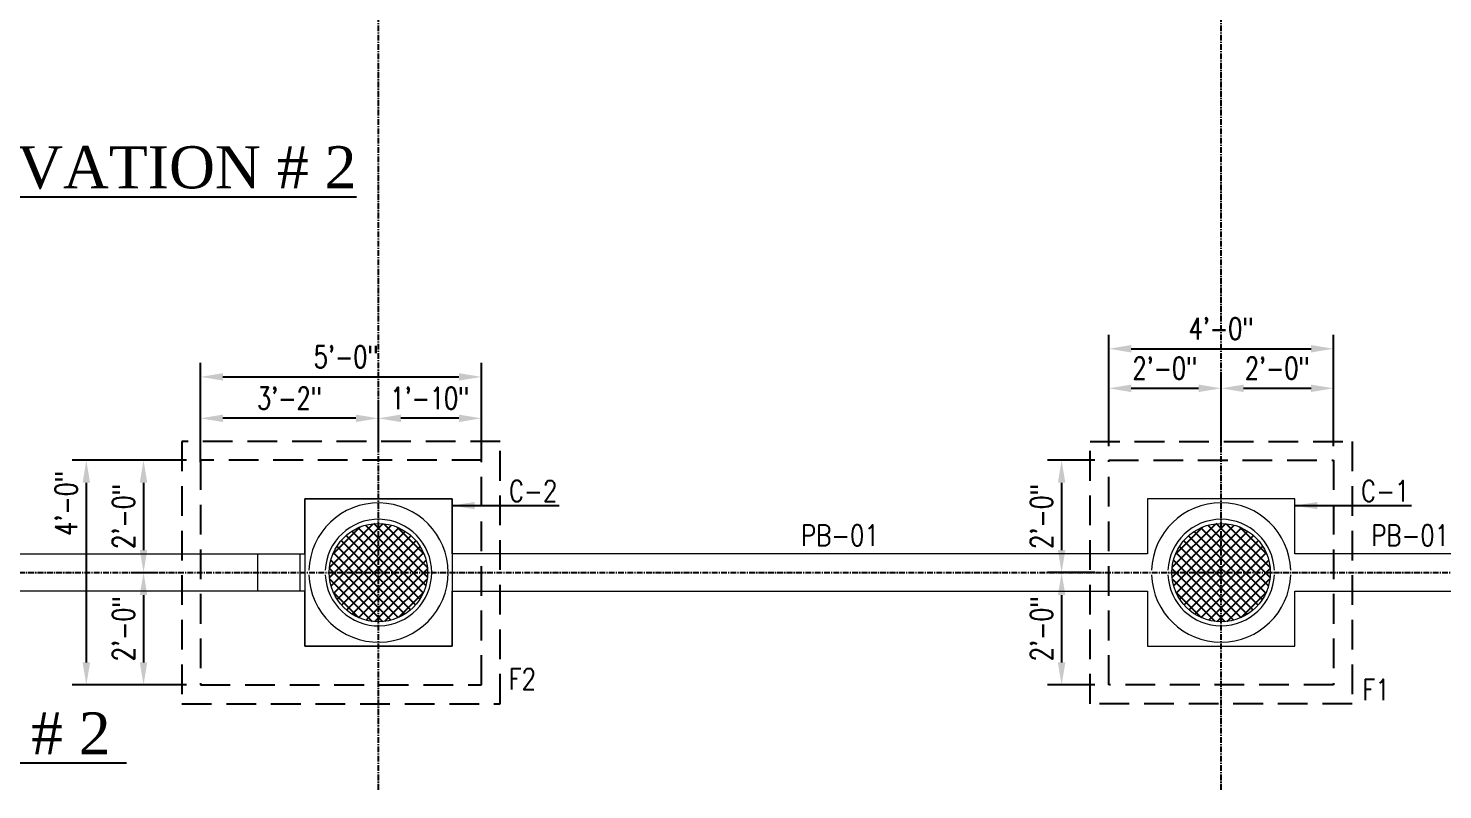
# Model space of a CAD drawing. Header units: inches. Extents: x 295786 to 300745, y 68261 to 70432.
# Drawn here: x 298873.4 to 299175.5, y 68692.5 to 68855.1 of the extents above; entities that cross this region are included whole.
import ezdxf

# ---------------------------------------------------------------- set-up
doc = ezdxf.new("R2010")
doc.units = ezdxf.units.IN
doc.header["$MEASUREMENT"] = 0
doc.linetypes.add('CENTER', pattern=[2, 1.25, -0.25, 0.25, -0.25])
doc.linetypes.add('HIDDEN', pattern=[9.525, 6.35, -3.175])
for name, color, linetype in [('A-TYP-BEAM TEXT', 2, 'Continuous'), ('A-TYP-DIM', 1, 'Continuous'), ('A-TYP-H-TEXT', 2, 'Continuous'), ('arch-elevation-1', 2, 'Continuous'), ('arch-elevation-2', 52, 'Continuous'), ('FOOTING', 4, 'Continuous'), ('GRID', 8, 'Continuous'), ('LAYER5', 5, 'Continuous')]:
    doc.layers.add(name, color=color, linetype=linetype)
doc.styles.add('HADINGS', font='times.ttf')
doc.styles.add('rizwan', font='romans.shx', dxfattribs={"width": 0.75})
doc.styles.add('STYLE4', font='romans.shx')
doc.dimstyles.new('STYLE-64', dxfattribs={"dimscale": 64, "dimtxt": 0.09375, "dimasz": 0.09375, "dimexe": 0.0625, "dimexo": 0.0625, "dimgap": 0.03125, "dimtad": 1, "dimzin": 3, "dimdsep": 46, "dimlunit": 4, "dimtxsty": 'rizwan', "dimcen": 0.125, "dimdle": 4, "dimclrd": 1, "dimclre": 1, "dimclrt": 2, "dimadec": 0, "dimazin": 0, "dimtfac": 0.5, "dimtix": 1, "dimtmove": 2, "dimatfit": 3, "dimfxl": 0, "dimfrac": 1, "dimtolj": 1, "dimtzin": 3, "dimarcsym": 0})

# ---------------------------------------------------------------- blocks, each defined once
blk = doc.blocks.new('*D206')
at = {"layer": 'A-TYP-DIM', "color": 1, "lineweight": -2, "ltscale": 1.5, "transparency": 16777216}
for p, q in [((298907.14, 68762.89), (298894.97, 68762.89)), ((298897.97, 68758.09), (298897.97, 68743.69)), ((298895.57, 68738.89), (298900.97, 68738.89))]:
    blk.add_line(p, q, dxfattribs=at)
at = {"layer": 'A-TYP-DIM', "color": 1, "ltscale": 1.5, "transparency": 16777216}
for points in [[(298897.17, 68758.09), (298898.77, 68758.09), (298897.97, 68762.89)], [(298897.17, 68743.69), (298898.77, 68743.69), (298897.97, 68738.89)]]:
    blk.add_solid(points, dxfattribs=at)
at = {"layer": 'Defpoints', "color": 0, "ltscale": 1.5, "transparency": 16777216}
for p in [(298910.14, 68762.89), (298892.57, 68738.89), (298897.97, 68738.89)]:
    blk.add_point(p, dxfattribs=at)
at = {"layer": 'A-TYP-DIM', "color": 2, "ltscale": 1.5, "transparency": 16777216, "insert": (298893.68, 68750.89), "char_height": 4.688, "attachment_point": 5, "rotation": 90, "style": 'rizwan'}
blk.add_mtext('\\A1;2\'-0"', dxfattribs=at)
blk = doc.blocks.new('*D207')
at = {"layer": 'A-TYP-DIM', "color": 1, "lineweight": -2, "ltscale": 1.5, "transparency": 16777216}
for p, q in [((298895.57, 68738.89), (298900.97, 68738.89)), ((298897.97, 68734.09), (298897.97, 68719.69)), ((298907.14, 68714.89), (298894.97, 68714.89))]:
    blk.add_line(p, q, dxfattribs=at)
at = {"layer": 'A-TYP-DIM', "color": 1, "ltscale": 1.5, "transparency": 16777216}
for points in [[(298897.17, 68734.09), (298898.77, 68734.09), (298897.97, 68738.89)], [(298897.17, 68719.69), (298898.77, 68719.69), (298897.97, 68714.89)]]:
    blk.add_solid(points, dxfattribs=at)
at = {"layer": 'Defpoints', "color": 0, "ltscale": 1.5, "transparency": 16777216}
for p in [(298892.57, 68738.89), (298897.97, 68714.89), (298910.14, 68714.89)]:
    blk.add_point(p, dxfattribs=at)
at = {"layer": 'A-TYP-DIM', "color": 2, "ltscale": 1.5, "transparency": 16777216, "insert": (298893.68, 68726.89), "char_height": 4.688, "attachment_point": 5, "rotation": 90, "style": 'rizwan'}
blk.add_mtext('\\A1;2\'-0"', dxfattribs=at)
blk = doc.blocks.new('*D85')
at = {"layer": 'A-TYP-DIM', "color": 1, "lineweight": -2, "ltscale": 1.5, "transparency": 16777216}
for p, q in [((298910.14, 68762.47), (298910.14, 68783.69)), ((298970.14, 68762.47), (298970.14, 68783.69)), ((298914.94, 68780.69), (298965.34, 68780.69))]:
    blk.add_line(p, q, dxfattribs=at)
at = {"layer": 'A-TYP-DIM', "color": 1, "ltscale": 1.5, "transparency": 16777216}
for points in [[(298914.94, 68781.49), (298914.94, 68779.89), (298910.14, 68780.69)], [(298965.34, 68781.49), (298965.34, 68779.89), (298970.14, 68780.69)]]:
    blk.add_solid(points, dxfattribs=at)
at = {"layer": 'Defpoints', "color": 0, "ltscale": 1.5, "transparency": 16777216}
for p in [(298970.14, 68780.69), (298910.14, 68759.47), (298970.14, 68759.47)]:
    blk.add_point(p, dxfattribs=at)
at = {"layer": 'A-TYP-DIM', "color": 2, "ltscale": 1.5, "transparency": 16777216, "insert": (298941.26, 68784.98), "char_height": 4.688, "attachment_point": 5, "style": 'rizwan'}
blk.add_mtext('\\A1;5\'-0"', dxfattribs=at)
blk = doc.blocks.new('*D86')
at = {"layer": 'A-TYP-DIM', "color": 1, "lineweight": -2, "ltscale": 1.5, "transparency": 16777216}
for p, q in [((298948.14, 68764.69), (298948.14, 68774.84)), ((298970.14, 68764.69), (298970.14, 68774.84)), ((298965.34, 68771.84), (298952.94, 68771.84))]:
    blk.add_line(p, q, dxfattribs=at)
at = {"layer": 'A-TYP-DIM', "color": 1, "ltscale": 1.5, "transparency": 16777216}
for points in [[(298952.94, 68772.64), (298952.94, 68771.04), (298948.14, 68771.84)], [(298965.34, 68772.64), (298965.34, 68771.04), (298970.14, 68771.84)]]:
    blk.add_solid(points, dxfattribs=at)
at = {"layer": 'Defpoints', "color": 0, "ltscale": 1.5, "transparency": 16777216}
for p in [(298948.14, 68771.84), (298948.14, 68761.69), (298970.14, 68761.69)]:
    blk.add_point(p, dxfattribs=at)
at = {"layer": 'A-TYP-DIM', "color": 2, "ltscale": 1.5, "transparency": 16777216, "insert": (298959.14, 68776.13), "char_height": 4.688, "attachment_point": 5, "style": 'rizwan'}
blk.add_mtext('\\A1;1\'-10"', dxfattribs=at)
blk = doc.blocks.new('*D87')
at = {"layer": 'A-TYP-DIM', "color": 1, "lineweight": -2, "ltscale": 1.5, "transparency": 16777216}
for p, q in [((298910.14, 68764.69), (298910.14, 68774.84)), ((298948.14, 68764.69), (298948.14, 68774.84)), ((298943.34, 68771.84), (298914.94, 68771.84))]:
    blk.add_line(p, q, dxfattribs=at)
at = {"layer": 'A-TYP-DIM', "color": 1, "ltscale": 1.5, "transparency": 16777216}
for points in [[(298914.94, 68772.64), (298914.94, 68771.04), (298910.14, 68771.84)], [(298943.34, 68772.64), (298943.34, 68771.04), (298948.14, 68771.84)]]:
    blk.add_solid(points, dxfattribs=at)
at = {"layer": 'Defpoints', "color": 0, "ltscale": 1.5, "transparency": 16777216}
for p in [(298910.14, 68771.84), (298910.14, 68761.69), (298948.14, 68761.69)]:
    blk.add_point(p, dxfattribs=at)
at = {"layer": 'A-TYP-DIM', "color": 2, "ltscale": 1.5, "transparency": 16777216, "insert": (298929.14, 68776.13), "char_height": 4.688, "attachment_point": 5, "style": 'rizwan'}
blk.add_mtext('\\A1;3\'-2"', dxfattribs=at)
blk = doc.blocks.new('*D93')
at = {"layer": 'A-TYP-DIM', "color": 1, "lineweight": -2, "ltscale": 1.5, "transparency": 16777216}
for p, q in [((298907.14, 68762.89), (298882.75, 68762.89)), ((298885.75, 68758.09), (298885.75, 68719.69)), ((298907.14, 68714.89), (298882.75, 68714.89))]:
    blk.add_line(p, q, dxfattribs=at)
at = {"layer": 'A-TYP-DIM', "color": 1, "ltscale": 1.5, "transparency": 16777216}
for points in [[(298884.95, 68758.09), (298886.55, 68758.09), (298885.75, 68762.89)], [(298884.95, 68719.69), (298886.55, 68719.69), (298885.75, 68714.89)]]:
    blk.add_solid(points, dxfattribs=at)
at = {"layer": 'Defpoints', "color": 0, "ltscale": 1.5, "transparency": 16777216}
for p in [(298910.14, 68762.89), (298885.75, 68714.89), (298910.14, 68714.89)]:
    blk.add_point(p, dxfattribs=at)
at = {"layer": 'A-TYP-DIM', "color": 2, "ltscale": 1.5, "transparency": 16777216, "insert": (298881.46, 68753.66), "char_height": 4.688, "attachment_point": 5, "rotation": 90, "style": 'rizwan'}
blk.add_mtext('\\A1;4\'-0"', dxfattribs=at)
blk = doc.blocks.new('*D165')
at = {"layer": 'A-TYP-DIM', "color": 1, "lineweight": -2, "ltscale": 1.5, "transparency": 16777216}
for p, q in [((299104.14, 68765.89), (299104.14, 68781.25)), ((299128.14, 68765.89), (299128.14, 68781.25)), ((299108.94, 68778.25), (299123.34, 68778.25))]:
    blk.add_line(p, q, dxfattribs=at)
at = {"layer": 'A-TYP-DIM', "color": 1, "ltscale": 1.5, "transparency": 16777216}
for points in [[(299108.94, 68779.05), (299108.94, 68777.45), (299104.14, 68778.25)], [(299123.34, 68779.05), (299123.34, 68777.45), (299128.14, 68778.25)]]:
    blk.add_solid(points, dxfattribs=at)
at = {"layer": 'Defpoints', "color": 0, "ltscale": 1.5, "transparency": 16777216}
for p in [(299128.14, 68778.25), (299104.14, 68762.89), (299128.14, 68762.89)]:
    blk.add_point(p, dxfattribs=at)
at = {"layer": 'A-TYP-DIM', "color": 2, "ltscale": 1.5, "transparency": 16777216, "insert": (299116.14, 68782.54), "char_height": 4.688, "attachment_point": 5, "style": 'rizwan'}
blk.add_mtext('\\A1;2\'-0"', dxfattribs=at)
blk = doc.blocks.new('*D166')
at = {"layer": 'A-TYP-DIM', "color": 1, "lineweight": -2, "ltscale": 1.5, "transparency": 16777216}
for p, q in [((299128.14, 68765.89), (299128.14, 68781.25)), ((299152.14, 68765.89), (299152.14, 68781.25)), ((299132.94, 68778.25), (299147.34, 68778.25))]:
    blk.add_line(p, q, dxfattribs=at)
at = {"layer": 'A-TYP-DIM', "color": 1, "ltscale": 1.5, "transparency": 16777216}
for points in [[(299132.94, 68779.05), (299132.94, 68777.45), (299128.14, 68778.25)], [(299147.34, 68779.05), (299147.34, 68777.45), (299152.14, 68778.25)]]:
    blk.add_solid(points, dxfattribs=at)
at = {"layer": 'Defpoints', "color": 0, "ltscale": 1.5, "transparency": 16777216}
for p in [(299152.14, 68778.25), (299128.14, 68762.89), (299152.14, 68762.89)]:
    blk.add_point(p, dxfattribs=at)
at = {"layer": 'A-TYP-DIM', "color": 2, "ltscale": 1.5, "transparency": 16777216, "insert": (299140.14, 68782.54), "char_height": 4.688, "attachment_point": 5, "style": 'rizwan'}
blk.add_mtext('\\A1;2\'-0"', dxfattribs=at)
blk = doc.blocks.new('*D167')
at = {"layer": 'A-TYP-DIM', "color": 1, "lineweight": -2, "ltscale": 1.5, "transparency": 16777216}
for p, q in [((299104.14, 68765.89), (299104.14, 68789.7)), ((299152.14, 68765.89), (299152.14, 68789.7)), ((299108.94, 68786.7), (299147.34, 68786.7))]:
    blk.add_line(p, q, dxfattribs=at)
at = {"layer": 'A-TYP-DIM', "color": 1, "ltscale": 1.5, "transparency": 16777216}
for points in [[(299108.94, 68787.5), (299108.94, 68785.9), (299104.14, 68786.7)], [(299147.34, 68787.5), (299147.34, 68785.9), (299152.14, 68786.7)]]:
    blk.add_solid(points, dxfattribs=at)
at = {"layer": 'Defpoints', "color": 0, "ltscale": 1.5, "transparency": 16777216}
for p in [(299152.14, 68786.7), (299104.14, 68762.89), (299152.14, 68762.89)]:
    blk.add_point(p, dxfattribs=at)
at = {"layer": 'A-TYP-DIM', "color": 2, "ltscale": 1.5, "transparency": 16777216, "insert": (299128.14, 68790.99), "char_height": 4.688, "attachment_point": 5, "style": 'rizwan'}
blk.add_mtext('\\A1;4\'-0"', dxfattribs=at)
blk = doc.blocks.new('*D168')
at = {"layer": 'A-TYP-DIM', "color": 1, "lineweight": -2, "ltscale": 1.5, "transparency": 16777216}
for p, q in [((299101.14, 68762.89), (299091.07, 68762.89)), ((299094.07, 68758.09), (299094.07, 68743.69)), ((299101.14, 68738.89), (299091.07, 68738.89))]:
    blk.add_line(p, q, dxfattribs=at)
at = {"layer": 'A-TYP-DIM', "color": 1, "ltscale": 1.5, "transparency": 16777216}
for points in [[(299093.27, 68758.09), (299094.87, 68758.09), (299094.07, 68762.89)], [(299093.27, 68743.69), (299094.87, 68743.69), (299094.07, 68738.89)]]:
    blk.add_solid(points, dxfattribs=at)
at = {"layer": 'Defpoints', "color": 0, "ltscale": 1.5, "transparency": 16777216}
for p in [(299104.14, 68762.89), (299094.07, 68738.89), (299104.14, 68738.89)]:
    blk.add_point(p, dxfattribs=at)
at = {"layer": 'A-TYP-DIM', "color": 2, "ltscale": 1.5, "transparency": 16777216, "insert": (299089.78, 68750.89), "char_height": 4.688, "attachment_point": 5, "rotation": 90, "style": 'rizwan'}
blk.add_mtext('\\A1;2\'-0"', dxfattribs=at)
blk = doc.blocks.new('*D169')
at = {"layer": 'A-TYP-DIM', "color": 1, "lineweight": -2, "ltscale": 1.5, "transparency": 16777216}
for p, q in [((299101.14, 68738.89), (299091.07, 68738.89)), ((299094.07, 68734.09), (299094.07, 68719.69)), ((299101.14, 68714.89), (299091.07, 68714.89))]:
    blk.add_line(p, q, dxfattribs=at)
at = {"layer": 'A-TYP-DIM', "color": 1, "ltscale": 1.5, "transparency": 16777216}
for points in [[(299093.27, 68734.09), (299094.87, 68734.09), (299094.07, 68738.89)], [(299093.27, 68719.69), (299094.87, 68719.69), (299094.07, 68714.89)]]:
    blk.add_solid(points, dxfattribs=at)
at = {"layer": 'Defpoints', "color": 0, "ltscale": 1.5, "transparency": 16777216}
for p in [(299104.14, 68738.89), (299094.07, 68714.89), (299104.14, 68714.89)]:
    blk.add_point(p, dxfattribs=at)
at = {"layer": 'A-TYP-DIM', "color": 2, "ltscale": 1.5, "transparency": 16777216, "insert": (299089.78, 68726.89), "char_height": 4.688, "attachment_point": 5, "rotation": 90, "style": 'rizwan'}
blk.add_mtext('\\A1;2\'-0"', dxfattribs=at)

msp = doc.modelspace()

# ---------------------------------------------------------------- hatches: boundary and pattern name
at = {"layer": 'arch-elevation-1'}
h = msp.add_hatch(dxfattribs=at)
h.set_pattern_fill('ANSI37', color=1, scale=12, style=0)
h.set_pattern_definition([(45, (-417012.294, -300783.5403), (-1.0606601718, 1.0606601718), []), (135, (-417012.294, -300783.5403), (-1.0606601718, -1.0606601718), [])])
edge = h.paths.add_edge_path()
edge.add_arc((298948.14307087, 68738.89453779), 10.5, 0, 360)
h = msp.add_hatch(dxfattribs=at)
h.set_pattern_fill('ANSI37', color=1, scale=12, style=0)
h.set_pattern_definition([(135, (1015088.5801, -300783.5403), (1.0606601718, 1.0606601718), []), (45, (1015088.5801, -300783.5403), (1.0606601718, -1.0606601718), [])])
edge = h.paths.add_edge_path()
edge.add_arc((299128.14307087, 68738.89453779), 10.5, 180, 540, ccw=False)

# ---------------------------------------------------------------- linework, layer by layer
at = {"layer": 'arch-elevation-2', "lineweight": 0}
msp.add_line((298932.39307088, 68742.89453779), (298932.39307088, 68734.89453779), dxfattribs=at)
for points in [[(298716.08071521, 68742.89453779), (298752.39307087, 68742.89453779), (298752.39307087, 68754.64453779), (298783.89307087, 68754.64453779), (298783.89307087, 68742.89453779), (298931.39307088, 68742.89453779)], [(298932.39307088, 68742.89453779), (298932.39307088, 68754.64453779), (298963.89307088, 68754.64453779), (298963.89307088, 68723.14453779), (298932.39307088, 68723.14453779), (298932.39307088, 68734.89453779), (298922.39307088, 68734.89453779), (298922.39307088, 68742.89453779), (298932.39307088, 68742.89453779)], [(299180.20542653, 68742.89453779), (299143.89307088, 68742.89453779), (299143.89307088, 68754.64453779), (299112.39307088, 68754.64453779), (299112.39307088, 68742.89453779), (298963.89307088, 68742.89453779), (298963.89307088, 68754.64453779), (298932.39307088, 68754.64453779), (298932.39307088, 68742.89453779)], [(298931.39307088, 68734.89453779), (298931.39307088, 68742.89453779)], [(298931.39307088, 68734.89453779), (298783.89307087, 68734.89453779), (298783.89307087, 68723.14453779), (298752.39307087, 68723.14453779), (298752.39307087, 68734.89453779), (298716.08071521, 68734.89453779)], [(298932.39307088, 68734.89453779), (298932.39307088, 68723.14453779), (298963.89307088, 68723.14453779), (298963.89307088, 68734.89453779), (299112.39307088, 68734.89453779), (299112.39307088, 68723.14453779), (299143.89307088, 68723.14453779), (299143.89307088, 68734.89453779), (299180.20542653, 68734.89453779)]]:
    msp.add_lwpolyline(points, dxfattribs=at)
for centre, radius, start, end in [((298948.14307087, 68738.89453779), 14.875, 181.9262714072, 178.0737285928), ((299128.14307087, 68738.89453779), 14.875, 1.9262714072, 178.0737285928), ((298948.14307087, 68738.89453779), 11.375, 182.5193075206, 177.4806924794), ((299128.14307087, 68738.89453779), 11.375, 2.5193075206, 177.4806924794), ((299128.14307087, 68738.89453779), 14.875, 181.9262714105, 358.0737285895), ((299128.14307087, 68738.89453779), 11.375, 182.5193075206, 357.4806924794)]:
    msp.add_arc(centre, radius, start, end, dxfattribs=at)
at = {"layer": 'FOOTING', "color": 1, "linetype": 'HIDDEN'}
for points in [[(298906.14307087, 68710.89453779), (298974.14307087, 68710.89453779), (298974.14307087, 68766.89453779), (298906.14307087, 68766.89453779)], [(299100.14307088, 68766.89453779), (299156.14307087, 68766.89453779), (299156.14307087, 68710.8945378), (299100.14307088, 68710.8945378)], [(298910.14307087, 68714.89453779), (298970.14307087, 68714.89453779), (298970.14307087, 68762.89453779), (298910.14307087, 68762.89453779)], [(299104.14307088, 68762.89453779), (299152.14307087, 68762.89453779), (299152.14307087, 68714.8945378), (299104.14307088, 68714.8945378)]]:
    msp.add_lwpolyline(points, close=True, dxfattribs=at)
at = {"layer": 'GRID', "linetype": 'CENTER'}
for p, q in [((298948.14307087, 68692.51781702), (298948.14307088, 69095.69963382)), ((298948.14307087, 68692.51781702), (298948.14307088, 69095.69963382)), ((299128.14307087, 68692.51781702), (299128.14307087, 69095.69963382)), ((298709.33118035, 68738.89453779), (299180.20542653, 68738.89453779))]:
    msp.add_line(p, q, dxfattribs=at)
at = {"layer": 'LAYER5', "lineweight": 0}
for centre in [(298948.14307087, 68738.89453779), (299128.14307087, 68738.89453779)]:
    msp.add_circle(centre, 10.5, dxfattribs=at)

# ---------------------------------------------------------------- texts
at = {"layer": 'A-TYP-BEAM TEXT', "style": 'STYLE4', "width": 0.8}
for s, p in [('C-2', (298976.01472676, 68754.04328991)), ('C-1', (299158.01472676, 68754.04328991)), ('PB-01', (299038.38051919, 68744.59651687)), ('PB-01', (299160.18080464, 68744.59651687)), ('F2', (298975.96060241, 68713.89798908)), ('F1', (299158.30270637, 68711.66155151))]:
    msp.add_text(s, height=4.5, dxfattribs=at).set_placement(p)
at = {"layer": 'A-TYP-H-TEXT', "color": 5, "style": 'HADINGS'}
for s, p in [('%%UPART ELEVATION # 2', (298807.89444942, 68820.96651655)), ('%%UPART PLAN # 2 ', (298796.90284788, 68700.04497351))]:
    msp.add_text(s, height=9, dxfattribs=at).set_placement(p)

# ---------------------------------------------------------------- dimensions: what is measured, and where the dimension line sits
at = {"layer": 'A-TYP-DIM', "ltscale": 1.5}
for base, p1, p2, picture, middle in [((299152.14307087, 68786.69875011), (299104.14307088, 68762.89453779), (299152.14307087, 68762.89453779), '*D167', (299128.14307088, 68790.98892869)), ((299128.14307088, 68778.25436708), (299104.14307088, 68762.89453779), (299128.14307088, 68762.89453779), '*D165', (299116.14307088, 68782.54454566)), ((299152.14307087, 68778.25436708), (299128.14307088, 68762.89453779), (299152.14307087, 68762.89453779), '*D166', (299140.14307087, 68782.54454566)), ((298910.14307087, 68771.8389135), (298948.14307087, 68761.68955335), (298910.14307087, 68761.68955335), '*D87', (298929.14307087, 68776.12909207)), ((298948.14307087, 68771.8389135), (298970.14307087, 68761.68955335), (298948.14307087, 68761.68955335), '*D86', (298959.14307087, 68776.12909207))]:
    dim = msp.add_linear_dim(base=base, p1=p1, p2=p2, dimstyle='STYLE-64', override={"dimscale": 48, "dimtxt": 0.097656, "dimasz": 0.1, "dimtmove": 0, "dimatfit": 2}, dxfattribs=at)
    dim.commit()
    dim.dimension.update_dxf_attribs({"geometry": picture, "text_midpoint": middle})
dim = msp.add_linear_dim(base=(298970.14307087, 68780.69061555), p1=(298910.14307087, 68759.46534846), p2=(298970.14307087, 68759.46534846), dimstyle='STYLE-64', override={"dimscale": 48, "dimtxt": 0.097656, "dimasz": 0.1, "dimtmove": 0, "dimatfit": 2}, dxfattribs=at)
dim.commit()
dim.dimension.update_dxf_attribs({"geometry": '*D85', "text_midpoint": (298941.25553729, 68780.69061555), "dimtype": 160})
dim = msp.add_linear_dim(base=(298885.74985204, 68714.89453779), p1=(298910.14307087, 68762.89453779), p2=(298910.14307087, 68714.89453779), angle=90, dimstyle='STYLE-64', override={"dimscale": 48, "dimtxt": 0.097656, "dimasz": 0.1, "dimtmove": 0, "dimatfit": 2}, dxfattribs=at)
dim.commit()
dim.dimension.update_dxf_attribs({"geometry": '*D93', "text_midpoint": (298885.74985204, 68753.65959688), "dimtype": 160})
for base, p1, p2, picture, middle in [((298897.96711288, 68738.89453779), (298910.14307087, 68762.89453779), (298892.5720047, 68738.89453779), '*D206', (298893.67693431, 68750.89453779)), ((299094.07230651, 68738.89453779), (299104.14307088, 68762.89453779), (299104.14307088, 68738.89453779), '*D168', (299089.78212793, 68750.89453779)), ((298897.96711288, 68714.89453779), (298892.5720047, 68738.89453779), (298910.14307087, 68714.89453779), '*D207', (298893.67693431, 68726.89453779)), ((299094.07230651, 68714.8945378), (299104.14307088, 68738.89453779), (299104.14307088, 68714.8945378), '*D169', (299089.78212793, 68726.89453779))]:
    dim = msp.add_linear_dim(base=base, p1=p1, p2=p2, angle=90, dimstyle='STYLE-64', override={"dimscale": 48, "dimtxt": 0.097656, "dimasz": 0.1, "dimtmove": 0, "dimatfit": 2}, dxfattribs=at)
    dim.commit()
    dim.dimension.update_dxf_attribs({"geometry": picture, "text_midpoint": middle})

# ---------------------------------------------------------------- leaders
for points in [[(298963.89307088, 68753.19274602), (298986.77010243, 68753.19274602)], [(299143.89307088, 68753.19274602), (299168.77010243, 68753.19274602)]]:
    msp.add_leader(points, dimstyle='STYLE-64', override={"dimscale": 48, "dimtxt": 0.097656, "dimasz": 0.1, "dimtmove": 0, "dimatfit": 2}, dxfattribs=at)

doc.saveas('drawing.dxf')
